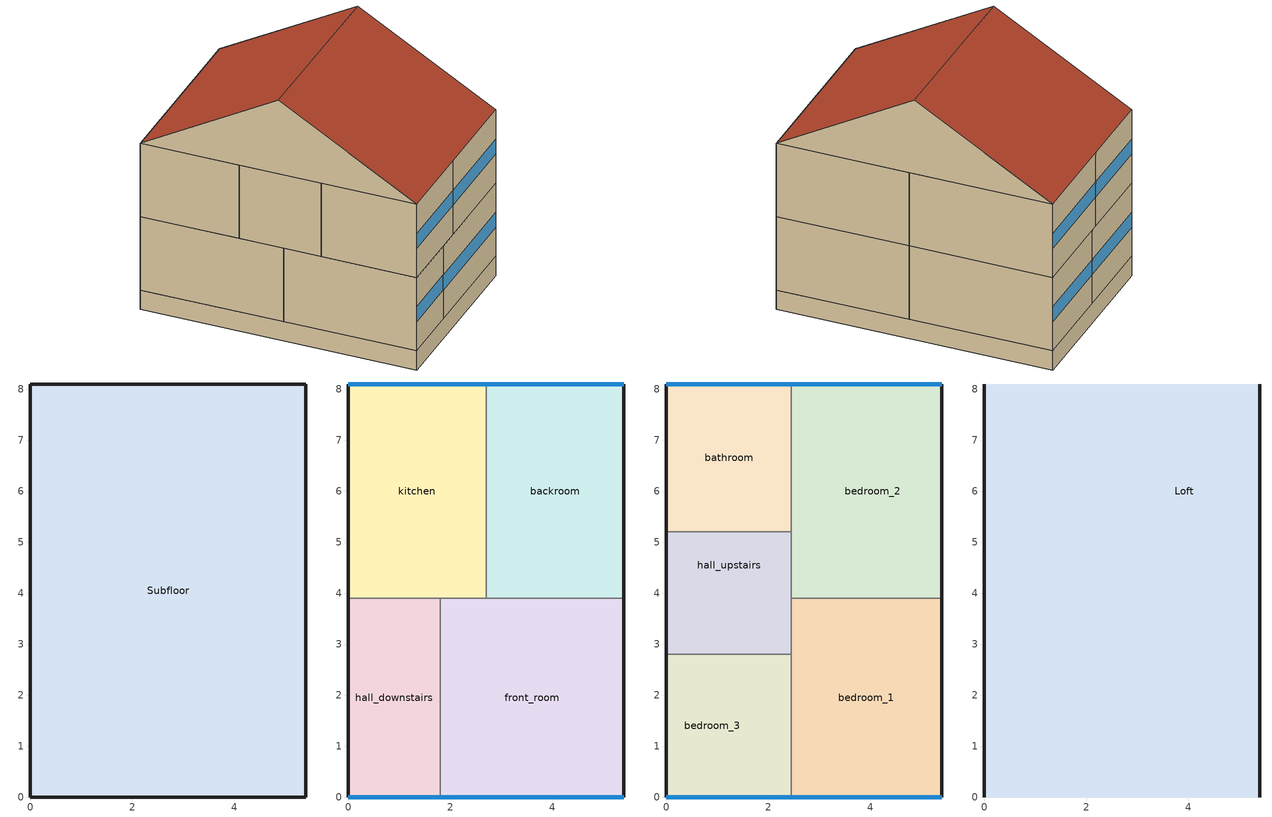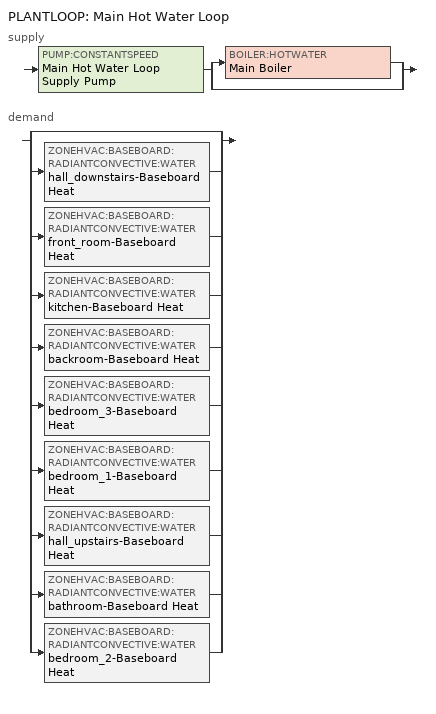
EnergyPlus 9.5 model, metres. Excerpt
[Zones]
Subfloor
 floor adiabatic (SubFloor-Construction): 5.4,8.1 5.4,0 0,0 0,8.1 z-0.6
 wall ground (Wall-Construction): 5.4,0 5.4,8.1 0,8.1 0,0 5.4,0 z-0.6:0
hall_downstairs
 floor to Subfloor (GroundFloor-Construction): 1.8,3.9 1.8,0 0,0 0,3.9 z0
 wall outside (Wall-Construction): 0,3.9 0,0 1.8,0 z0:2.3
 wall to front_room (InternalWall-Construction): 1.8,0 1.8,3.9 z0:2.3
 wall to kitchen (InternalWall-Construction): 1.8,3.9 0,3.9 z0:2.3
 window (Triple Glazing): 0,0 1.8,0 z0.92:1.38
front_room
 floor to Subfloor (GroundFloor-Construction): 5.4,3.9 5.4,0 1.8,0 1.8,3.9 z0
 wall outside (Wall-Construction): 1.8,0 5.4,0 5.4,3.9 z0:2.3
 wall to kitchen (InternalWall-Construction): 2.7,3.9 1.8,3.9 z0:2.3
 wall to backroom (InternalWall-Construction): 5.4,3.9 2.7,3.9 z0:2.3
 window (Triple Glazing): 1.8,0 5.4,0 z0.92:1.38
kitchen
 floor to Subfloor (GroundFloor-Construction): 2.7,8.1 2.7,3.9 0,3.9 0,8.1 z0
 wall outside (Wall-Construction): 2.7,8.1 0,8.1 0,3.9 z0:2.3
 wall to backroom (InternalWall-Construction): 2.7,3.9 2.7,8.1 z0:2.3
 window (Triple Glazing): 2.7,8.1 0,8.1 z0.92:1.38
backroom
 floor to Subfloor (GroundFloor-Construction): 5.4,8.1 5.4,3.9 2.7,3.9 2.7,8.1 z0
 wall outside (Wall-Construction): 5.4,3.9 5.4,8.1 2.7,8.1 z0:2.3
 window (Triple Glazing): 5.4,8.1 2.7,8.1 z0.92:1.38
bedroom_3
 floor to hall_downstairs (Floor-Construction): 1.8,2.8 1.8,0 0,0 0,2.8 z2.3
 floor to front_room (Floor-Construction): 2.45,2.8 2.45,0 1.8,0 1.8,2.8 z2.3
 wall outside (Wall-Construction): 0,2.8 0,0 2.45,0 z2.3:4.6
 wall to bedroom_1 (InternalWall-Construction): 2.45,0 2.45,2.8 z2.3:4.6
 wall to hall_upstairs (InternalWall-Construction): 2.45,2.8 0,2.8 z2.3:4.6
 window (Triple Glazing): 0,0 2.45,0 z3.22:3.68
bedroom_1
 floor to front_room (Floor-Construction): 5.4,3.9 5.4,0 2.45,0 2.45,3.9 z2.3
 wall outside (Wall-Construction): 2.45,0 5.4,0 5.4,3.9 z2.3:4.6
 wall to hall_upstairs (InternalWall-Construction): 2.45,3.9 2.45,2.8 z2.3:4.6
 wall to bedroom_2 (InternalWall-Construction): 5.4,3.9 2.45,3.9 z2.3:4.6
 window (Triple Glazing): 2.45,0 5.4,0 z3.22:3.68
hall_upstairs
 floor to hall_downstairs (Floor-Construction): 1.8,3.9 1.8,2.8 0,2.8 0,3.9 z2.3
 floor to kitchen (Floor-Construction): 2.45,5.2 2.45,3.9 1.8,3.9 0,3.9 0,5.2 z2.3
 floor to front_room (Floor-Construction): 2.45,3.9 2.45,2.8 1.8,2.8 1.8,3.9 z2.3
 wall outside (Wall-Construction): 0,5.2 0,2.8 z2.3:4.6
 wall to bedroom_2 (InternalWall-Construction): 2.45,3.9 2.45,5.2 z2.3:4.6
 wall to bathroom (InternalWall-Construction): 2.45,5.2 0,5.2 z2.3:4.6
bathroom
 floor to kitchen (Floor-Construction): 2.45,8.1 2.45,5.2 0,5.2 0,8.1 z2.3
 wall outside (Wall-Construction): 2.45,8.1 0,8.1 0,5.2 z2.3:4.6
 wall to bedroom_2 (InternalWall-Construction): 2.45,5.2 2.45,8.1 z2.3:4.6
 window (Triple Glazing): 2.45,8.1 0,8.1 z3.22:3.68
bedroom_2
 floor to kitchen (Floor-Construction): 2.7,8.1 2.7,3.9 2.45,3.9 2.45,8.1 z2.3
 floor to backroom (Floor-Construction): 5.4,8.1 5.4,3.9 2.7,3.9 2.7,8.1 z2.3
 wall outside (Wall-Construction): 5.4,3.9 5.4,8.1 2.45,8.1 z2.3:4.6
 window (Triple Glazing): 5.4,8.1 2.45,8.1 z3.22:3.68
Loft
 floor to bedroom_3 (Last floor-Construction): 2.45,2.8 2.45,0 0,0 0,2.8 z4.6
 floor to bedroom_1 (Last floor-Construction): 5.4,3.9 5.4,0 2.45,0 2.45,3.9 z4.6
 floor to hall_upstairs (Last floor-Construction): 2.45,5.2 2.45,2.8 0,2.8 0,5.2 z4.6
 floor to bathroom (Last floor-Construction): 2.45,8.1 2.45,5.2 0,5.2 0,8.1 z4.6
 floor to bedroom_2 (Last floor-Construction): 5.4,8.1 5.4,3.9 2.45,3.9 2.45,8.1 z4.6
 wall outside (Wall-Construction): 0,4.05,6.9 0,8.1,4.6 0,0,4.6; 5.4,4.05,6.9 5.4,0,4.6 5.4,8.1,4.6
 roof outside (Roof-Construction): 0,4.05,6.9 0,0,4.6 5.4,0,4.6 5.4,4.05,6.9; 5.4,4.05,6.9 5.4,8.1,4.6 0,8.1,4.6 0,4.05,6.9
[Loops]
PLANTLOOP 'Main Hot Water Loop'
 supply: PUMP:CONSTANTSPEED 'Main Hot Water Loop Supply Pump' > split
  | BOILER:HOTWATER 'Main Boiler'
  | bypass
 demand: split
  | bypass
  | ZONEHVAC:BASEBOARD:RADIANTCONVECTIVE:WATER 'hall_downstairs-Baseboard Heat'
  | ZONEHVAC:BASEBOARD:RADIANTCONVECTIVE:WATER 'front_room-Baseboard Heat'
  | ZONEHVAC:BASEBOARD:RADIANTCONVECTIVE:WATER 'kitchen-Baseboard Heat'
  | ZONEHVAC:BASEBOARD:RADIANTCONVECTIVE:WATER 'backroom-Baseboard Heat'
  | ZONEHVAC:BASEBOARD:RADIANTCONVECTIVE:WATER 'bedroom_3-Baseboard Heat'
  | ZONEHVAC:BASEBOARD:RADIANTCONVECTIVE:WATER 'bedroom_1-Baseboard Heat'
  | ZONEHVAC:BASEBOARD:RADIANTCONVECTIVE:WATER 'hall_upstairs-Baseboard Heat'
  | ZONEHVAC:BASEBOARD:RADIANTCONVECTIVE:WATER 'bathroom-Baseboard Heat'
  | ZONEHVAC:BASEBOARD:RADIANTCONVECTIVE:WATER 'bedroom_2-Baseboard Heat'
[Building]
Mid terraced solid walls - thermostat experiment: North Axis=30; Terrain=Suburbs; Loads Convergence Tolerance Value=0.04; Temperature Convergence Tolerance Value=0.4; Solar Distribution=FullExterior; Maximum Number of Warmup Days=25; Minimum Number of Warmup Days=6
[Site:Location]
DENVER_STAPLETON_CO_USA_WMO_724690: Latitude=39.77; Longitude=-104.87; Time Zone=-7; Elevation=1611
[SIZINGPERIOD:DESIGNDAY]
Cambridge.AP Ann Htg 99.6p Condns DB: Month=2; Day of Month=21; Day Type=WinterDesignDay; Maximum DryBulb Temperature=-8.8; Daily DryBulb Temperature Range=0; DryBulb Temperature Range Modifier Type=DefaultMultipliers; Humidity Condition Type=Wetbulb; Wetbulb or DewPoint at Maximum DryBulb=-10.8; Barometric Pressure=101153; Wind Speed=6.71; Wind Direction=0; Rain Indicator=No; Snow Indicator=No; Daylight Saving Time Indicator=No; Solar Model Indicator=ASHRAEClearSky; ASHRAE Clear Sky Optical Depth for Beam Irradiance taub=0; ASHRAE Clear Sky Optical Depth for Diffuse Irradiance taud=0; Sky Clearness=0; Begin Environment Reset Mode=FullResetAtBeginEnvironment
[MATERIAL]
Name | Roughness | Thickness | Conductivity | Density | Specific Heat | Thermal Absorptance | Solar Absorptance | Visible Absorptance
External_rendering_CODE-Wall-0.019 | Rough | 0.019 | 0.5 | 1300 | 1000 | 0.9 | 0.7 | 0.7
Expanded_polysterene_CODE-Wall-0.1 | MediumSmooth | 0.1 | 0.029 | 29 | 1210 | 0.9 | 0.7 | 0.7
Brickwork_outer_CODE-Wall-0.22 | Rough | 0.22 | 0.76 | 1700 | 800 | 0.9 | 0.7 | 0.8
Plaster_dense_CODE-Wall-0.013 | Rough | 0.013 | 0.1 | 1300 | 1000 | 0.9 | 0.5 | 0.5
F14_slate_or_tile_CODE-Roof-0.0127 | VeryRough | 0.0127 | 1.59 | 1920 | 1260 | 0.9 | 0.7 | 0.7
Joists_with_100mm_insulation_CODE-Roof-0.1; Joists_with_100mm_insulation_CODE-Last floor-0.1 | MediumSmooth | 0.1 | 0.043 | 71 | 170 | 0.9 | 0.7 | 0.7
Fibreglass_quilt_CODE-Roof-0.17; Fibreglass_quilt_CODE-Last floor-0.17 | Rough | 0.17 | 0.04 | 12 | 840 | 0.9 | 0.6 | 0.6
Painted_plaster_CODE-Roof-0.019 | MediumSmooth | 0.019 | 0.58 | 800 | 1090 | 0.96 | 0.92 | 0.92
Floor_joists_with_120mm_insulation_CODE-GroundFloor-0.12 | MediumSmooth | 0.12 | 0.043 | 71 | 170 | 0.9 | 0.7 | 0.7
Floor_boards_CODE-GroundFloor-0.018; Floor_boards_CODE-Floor-0.018; Floor_boards_CODE-Last floor-0.018 | MediumSmooth | 0.018 | 0.17 | 600 | 1700 | 0.9 | 0.7 | 0.7
Painted_plaster_CODE-Floor-0.013; Painted_plaster_CODE-Last floor-0.013 | MediumSmooth | 0.013 | 0.58 | 800 | 1090 | 0.96 | 0.92 | 0.92
Joists_CODE-Floor-0.12 | MediumSmooth | 0.12 | 1.5 | 60 | 170 | 0.9 | 0.7 | 0.7
Brick_CODE-InternalWall-0.22 | MediumRough | 0.22 | 0.72 | 1920 | 835 | 0.9 | 0.93 | 0.93
Painted_plaster_CODE-InternalWall-0.0027 | MediumSmooth | 0.0027 | 0.58 | 800 | 1090 | 0.96 | 0.92 | 0.92
Wood_plastic_CODE-Furniture-0.0254 | Smooth | 0.0254 | 0.5 | 800 | 1400 | 0.95 | 0.78 | 0.78
Alluvial_clay_CODE-SubFloor-0.5 | Rough | 0.5 | 1.21 | 1960 | 840 | 0.9 | 0.7 | 0.7
[MATERIAL:NOMASS] Roughness=Rough; Thermal Resistance=0.37; Thermal Absorptance=0.95; Solar Absorptance=0.7; Visible Absorptance=0.7
Carpet_and_fibrous_pad_CODE-GroundFloor-0.01; Carpet_and_fibrous_pad_CODE-Floor-0.01
[WINDOWMATERIAL:GLAZING] Optical Data Type=SpectralAverage; Thickness=0.003; Infrared Transmittance at Normal Incidence=0; Conductivity=0.9; Dirt Correction Factor for Solar and Visible Transmittance=1; Solar Diffusing=No; Youngs modulus=72000000000; Poissons ratio=0.22
Name | Solar Transmittance at Normal Incidence | Front Side Solar Reflectance at Normal Incidence | Back Side Solar Reflectance at Normal Incidence | Visible Transmittance at Normal Incidence | Front Side Visible Reflectance at Normal Incidence | Back Side Visible Reflectance at Normal Incidence | Front Side Infrared Hemispherical Emissivity | Back Side Infrared Hemispherical Emissivity
LoE_clear_3mm_CODE | 0.63 | 0.19 | 0.22 | 0.85 | 0.056 | 0.079 | 0.84 | 0.1
Clear_3mm_CODE | 0.837 | 0.075 | 0.075 | 0.898 | 0.081 | 0.081 | 0.84 | 0.84
LoE_clear_3mm_rev_CODE | 0.63 | 0.19 | 0.22 | 0.85 | 0.079 | 0.056 | 0.1 | 0.84
[WINDOWMATERIAL:GAS]
Argon: Gas Type=Argon; Thickness=0.008
[CONSTRUCTION]
Wall-Construction: External_rendering_CODE-Wall-0.019, Expanded_polysterene_CODE-Wall-0.1, Brickwork_outer_CODE-Wall-0.22, Plaster_dense_CODE-Wall-0.013
Roof-Construction: F14_slate_or_tile_CODE-Roof-0.0127, Joists_with_100mm_insulation_CODE-Roof-0.1, Fibreglass_quilt_CODE-Roof-0.17, Painted_plaster_CODE-Roof-0.019
GroundFloor-Construction: Floor_joists_with_120mm_insulation_CODE-GroundFloor-0.12, Floor_boards_CODE-GroundFloor-0.018, Carpet_and_fibrous_pad_CODE-GroundFloor-0.01
Floor-Construction: Painted_plaster_CODE-Floor-0.013, Joists_CODE-Floor-0.12, Floor_boards_CODE-Floor-0.018, Carpet_and_fibrous_pad_CODE-Floor-0.01
InternalWall-Construction: Painted_plaster_CODE-InternalWall-0.0027, Brick_CODE-InternalWall-0.22, Painted_plaster_CODE-InternalWall-0.0027
Furniture-Construction: Wood_plastic_CODE-Furniture-0.0254
Last floor-Construction: Painted_plaster_CODE-Last floor-0.013, Joists_with_100mm_insulation_CODE-Last floor-0.1, Fibreglass_quilt_CODE-Last floor-0.17, Floor_boards_CODE-Last floor-0.018
Last ceiling-Construction: Floor_boards_CODE-last floor-0.018, Fibreglass_quilt_CODE-last floor-0.17, Joists_with_100mm_insulation_CODE-last floor-0.1, Painted_plaster_CODE-last floor-0.013
SubFloor-Construction: Alluvial_clay_CODE-SubFloor-0.5
Triple Glazing: LoE_clear_3mm_CODE, Argon, Clear_3mm_CODE, Argon, LoE_clear_3mm_rev_CODE
[ZONE] Type=1; Multiplier=1; Ceiling Height=autocalculate; Volume=autocalculate; Floor Area=autocalculate; Part of Total Floor Area=Yes
hall_downstairs; front_room; kitchen; backroom; bedroom_3; bedroom_1; hall_upstairs; bathroom; bedroom_2; Subfloor; Loft
[INTERNALMASS]
Name | Construction | Zone or ZoneList | Surface Area
IntMass-Loft-loft-ceiling | Last ceiling-Construction | Loft | 47.385
IntMass-Loft-loft-floor | Last floor-Construction | Loft | 47.385
IntMass-Partitions-hall_downstairs | InternalWall-Construction | hall_downstairs | 7.02
IntMass-Furniture-hall_downstairs | Furniture-Construction | hall_downstairs | 7.40298
IntMass-Partitions-front_room | InternalWall-Construction | front_room | 14.04
IntMass-Furniture-front_room | Furniture-Construction | front_room | 14.806
IntMass-Partitions-kitchen | InternalWall-Construction | kitchen | 11.34
IntMass-Furniture-kitchen | Furniture-Construction | kitchen | 11.9587
IntMass-Partitions-backroom | InternalWall-Construction | backroom | 11.34
IntMass-Furniture-backroom | Furniture-Construction | backroom | 11.9587
IntMass-Partitions-bedroom_3 | InternalWall-Construction | bedroom_3 | 6.86
IntMass-Furniture-bedroom_3 | Furniture-Construction | bedroom_3 | 7.23425
IntMass-Partitions-bedroom_1 | InternalWall-Construction | bedroom_1 | 11.505
IntMass-Furniture-bedroom_1 | Furniture-Construction | bedroom_1 | 12.1327
IntMass-Partitions-hall_upstairs | InternalWall-Construction | hall_upstairs | 5.88
IntMass-Furniture-hall_upstairs | Furniture-Construction | hall_upstairs | 6.20079
IntMass-Partitions-bathroom | InternalWall-Construction | bathroom | 7.105
IntMass-Furniture-bathroom | Furniture-Construction | bathroom | 7.49262
IntMass-Partitions-bedroom_2 | InternalWall-Construction | bedroom_2 | 12.39
IntMass-Furniture-bedroom_2 | Furniture-Construction | bedroom_2 | 13.0659
[PEOPLE] Number of People Calculation Method=People; Number of People=4; People per Zone Floor Area=4; Zone Floor Area per Person=4; Fraction Radiant=0.3; Sensible Heat Fraction=autocalculate; Carbon Dioxide Generation Rate=3.82e-08; Enable ASHRAE 55 Comfort Warnings=No; Mean Radiant Temperature Calculation Type=ZoneAveraged; Clothing Insulation Calculation Method=ClothingInsulationSchedule
Name | Zone or ZoneList | Number of People Schedule | Activity Level Schedule
hall_downstairs-People | hall_downstairs | Occupancy-Schedule-hall_downstairs | Activity-Schedule-hall_downstairs
front_room-People | front_room | Occupancy-Schedule-front_room | Activity-Schedule-front_room
kitchen-People | kitchen | Occupancy-Schedule-kitchen | Activity-Schedule-kitchen
backroom-People | backroom | Occupancy-Schedule-backroom | Activity-Schedule-backroom
bedroom_3-People | bedroom_3 | Occupancy-Schedule-bedroom_3 | Activity-Schedule-bedroom_3
bedroom_1-People | bedroom_1 | Occupancy-Schedule-bedroom_1 | Activity-Schedule-bedroom_1
hall_upstairs-People | hall_upstairs | Occupancy-Schedule-hall_upstairs | Activity-Schedule-hall_upstairs
bathroom-People | bathroom | Occupancy-Schedule-bathroom | Activity-Schedule-bathroom
bedroom_2-People | bedroom_2 | Occupancy-Schedule-bedroom_2 | Activity-Schedule-bedroom_2
[LIGHTS] Schedule=Lighting-Schedule; Design Level Calculation Method=Watts/area; Lighting Level=0; Watts per Zone Floor Area=0; Watts per Person=0; Return Air Fraction=0; Fraction Radiant=0; Fraction Visible=0; Fraction Replaceable=1; EndUse Subcategory=General; Return Air Fraction Calculated from Plenum Temperature=No; Return Air Fraction Function of Plenum Temperature Coefficient 1=0; Return Air Fraction Function of Plenum Temperature Coefficient 2=0
Name | Zone or ZoneList
hall_downstairs-Lights | hall_downstairs
front_room-Lights | front_room
kitchen-Lights | kitchen
backroom-Lights | backroom
bedroom_3-Lights | bedroom_3
bedroom_1-Lights | bedroom_1
hall_upstairs-Lights | hall_upstairs
bathroom-Lights | bathroom
bedroom_2-Lights | bedroom_2
[ELECTRICEQUIPMENT] Schedule=Equipment-Schedule; Design Level Calculation Method=EquipmentLevel; Design Level=0; Watts per Zone Floor Area=0; Watts per Person=0; Fraction Latent=0; Fraction Radiant=0; Fraction Lost=0; EndUse Subcategory=General
Name | Zone or ZoneList
hall_downstairs-Equipment | hall_downstairs
front_room-Equipment | front_room
kitchen-Equipment | kitchen
backroom-Equipment | backroom
bedroom_3-Equipment | bedroom_3
bedroom_1-Equipment | bedroom_1
hall_upstairs-Equipment | hall_upstairs
bathroom-Equipment | bathroom
bedroom_2-Equipment | bedroom_2
[ZONEINFILTRATION:DESIGNFLOWRATE] Schedule=Always-Schedule; Design Flow Rate Calculation Method=airchanges/hour; Constant Term Coefficient=0; Temperature Term Coefficient=0; Velocity Term Coefficient=0.224; Velocity Squared Term Coefficient=0
Name | Zone or ZoneList | Air Changes per Hour
hall_downstairs-Infiltration | hall_downstairs | 0.048
front_room-Infiltration | front_room | 0.048
kitchen-Infiltration | kitchen | 0.048
backroom-Infiltration | backroom | 0.048
bedroom_3-Infiltration | bedroom_3 | 0.048
bedroom_1-Infiltration | bedroom_1 | 0.048
hall_upstairs-Infiltration | hall_upstairs | 0.048
bathroom-Infiltration | bathroom | 0.048
bedroom_2-Infiltration | bedroom_2 | 0.048
Subfloor-Infiltration | Subfloor | 0.32
Loft-Infiltration | Loft | 0.2
[DESIGNSPECIFICATION:OUTDOORAIR]
DesignSpec OutdoorAir: Outdoor Air Method=Flow/Person; Outdoor Air Flow per Person=0.00944; Outdoor Air Flow per Zone Floor Area=0; Outdoor Air Flow per Zone=0; Outdoor Air Flow Air Changes per Hour=0
[SIZING:ZONE] Zone Cooling Design Supply Air Temperature Input Method=SupplyAirTemperature; Zone Cooling Design Supply Air Temperature=12.5; Zone Heating Design Supply Air Temperature Input Method=SupplyAirTemperature; Zone Heating Design Supply Air Temperature=50; Zone Cooling Design Supply Air Humidity Ratio=0.008; Zone Heating Design Supply Air Humidity Ratio=0.008; Design Specification Outdoor Air Object=DesignSpec OutdoorAir; Zone Heating Sizing Factor=1.25; Zone Cooling Sizing Factor=1.2; Cooling Design Air Flow Method=DesignDay; Cooling Design Air Flow Rate=0; Cooling Minimum Air Flow Fraction=0; Heating Design Air Flow Method=DesignDay; Heating Design Air Flow Rate=0; Heating Maximum Air Flow Fraction=0; Account for Dedicated Outdoor Air System=No; Dedicated Outdoor Air System Control Strategy=NeutralSupplyAir; Dedicated Outdoor Air Low Setpoint Temperature for Design=autosize; Dedicated Outdoor Air High Setpoint Temperature for Design=autosize
hall_downstairs; front_room; kitchen; backroom; bedroom_3; bedroom_1; hall_upstairs; bathroom; bedroom_2
[SIZING:PLANT]
Main Hot Water Loop: Loop Type=Heating; Design Loop Exit Temperature=70; Loop Design Temperature Difference=11; Sizing Option=NonCoincident; Zone Timesteps in Averaging Window=1
[ZONECONTROL:THERMOSTAT] Control Type Schedule=Always 4; Temperature Difference Between Cutout And Setpoint=0
Name | Zone or ZoneList | Control 1
hall_downstairs-Thermostat | hall_downstairs | hall_downstairs-Thermostat Dual SP Control
front_room-Thermostat | front_room | front_room-Thermostat Dual SP Control
kitchen-Thermostat | kitchen | kitchen-Thermostat Dual SP Control
backroom-Thermostat | backroom | backroom-Thermostat Dual SP Control
bedroom_3-Thermostat | bedroom_3 | bedroom_3-Thermostat Dual SP Control
bedroom_1-Thermostat | bedroom_1 | bedroom_1-Thermostat Dual SP Control
hall_upstairs-Thermostat | hall_upstairs | hall_upstairs-Thermostat Dual SP Control
bathroom-Thermostat | bathroom | bathroom-Thermostat Dual SP Control
bedroom_2-Thermostat | bedroom_2 | bedroom_2-Thermostat Dual SP Control
[THERMOSTATSETPOINT:DUALSETPOINT]
Name | Heating Setpoint Temperature Schedule | Cooling Setpoint Temperature Schedule
hall_downstairs-Thermostat Dual SP Control | hall_downstairs-Heating-Setpoints | hall_downstairs-Cooling-Setpoints
front_room-Thermostat Dual SP Control | front_room-Heating-Setpoints | front_room-Cooling-Setpoints
kitchen-Thermostat Dual SP Control | kitchen-Heating-Setpoints | kitchen-Cooling-Setpoints
backroom-Thermostat Dual SP Control | backroom-Heating-Setpoints | backroom-Cooling-Setpoints
bedroom_3-Thermostat Dual SP Control | bedroom_3-Heating-Setpoints | bedroom_3-Cooling-Setpoints
bedroom_1-Thermostat Dual SP Control | bedroom_1-Heating-Setpoints | bedroom_1-Cooling-Setpoints
hall_upstairs-Thermostat Dual SP Control | hall_upstairs-Heating-Setpoints | hall_upstairs-Cooling-Setpoints
bathroom-Thermostat Dual SP Control | bathroom-Heating-Setpoints | bathroom-Cooling-Setpoints
bedroom_2-Thermostat Dual SP Control | bedroom_2-Heating-Setpoints | bedroom_2-Cooling-Setpoints
[ZONEHVAC:ENERGYRECOVERYVENTILATOR] Availability Schedule=Always 1; Supply Air Flow Rate=autosize; Exhaust Air Flow Rate=autosize; Ventilation Rate per Occupant=0.00833
Name | Heat Exchanger | Supply Air Fan | Exhaust Air Fan | Controller
hall_downstairs RecVent | OA Heat Recovery hall_downstairs | hall_downstairs RecVent Supply Fan | hall_downstairs RecVent Exhaust Fan | ERV OA Controller hall_downstairs
front_room RecVent | OA Heat Recovery front_room | front_room RecVent Supply Fan | front_room RecVent Exhaust Fan | ERV OA Controller front_room
kitchen RecVent | OA Heat Recovery kitchen | kitchen RecVent Supply Fan | kitchen RecVent Exhaust Fan | ERV OA Controller kitchen
backroom RecVent | OA Heat Recovery backroom | backroom RecVent Supply Fan | backroom RecVent Exhaust Fan | ERV OA Controller backroom
bedroom_3 RecVent | OA Heat Recovery bedroom_3 | bedroom_3 RecVent Supply Fan | bedroom_3 RecVent Exhaust Fan | ERV OA Controller bedroom_3
bedroom_1 RecVent | OA Heat Recovery bedroom_1 | bedroom_1 RecVent Supply Fan | bedroom_1 RecVent Exhaust Fan | ERV OA Controller bedroom_1
hall_upstairs RecVent | OA Heat Recovery hall_upstairs | hall_upstairs RecVent Supply Fan | hall_upstairs RecVent Exhaust Fan | ERV OA Controller hall_upstairs
bathroom RecVent | OA Heat Recovery bathroom | bathroom RecVent Supply Fan | bathroom RecVent Exhaust Fan | ERV OA Controller bathroom
bedroom_2 RecVent | OA Heat Recovery bedroom_2 | bedroom_2 RecVent Supply Fan | bedroom_2 RecVent Exhaust Fan | ERV OA Controller bedroom_2
[ZONEHVAC:ENERGYRECOVERYVENTILATOR:CONTROLLER] Temperature High Limit=35; Temperature Low Limit=30; Exhaust Air Temperature Limit=NoExhaustAirTemperatureLimit; Exhaust Air Enthalpy Limit=NoExhaustAirEnthalpyLimit; High Humidity Control Flag=No; High Humidity Outdoor Air Flow Ratio=1; Control High Indoor Humidity Based on Outdoor Humidity Ratio=Yes
ERV OA Controller hall_downstairs; ERV OA Controller front_room; ERV OA Controller kitchen; ERV OA Controller backroom; ERV OA Controller bedroom_3; ERV OA Controller bedroom_1; ERV OA Controller hall_upstairs; ERV OA Controller bathroom; ERV OA Controller bedroom_2
[ZONEHVAC:BASEBOARD:RADIANTCONVECTIVE:WATER:DESIGN]
Baseboard Heat Design: Heating Design Capacity Method=FractionOfAutosizedHeatingCapacity; Fraction of Autosized Heating Design Capacity=1.2; Convergence Tolerance=0.0001; Fraction Radiant=0.3; Fraction of Radiant Energy Incident on People=0
[ZONEHVAC:BASEBOARD:RADIANTCONVECTIVE:WATER] Design Object=Baseboard Heat Design; Rated Average Water Temperature=70; Rated Water Mass Flow Rate=0.063; Heating Design Capacity=autosize; Maximum Water Flow Rate=autosize; Fraction of Radiant Energy to Surface 1=0.2
Name | Surface 1 | Surface 2 | Fraction of Radiant Energy to Surface 2 | Surface 3 | Fraction of Radiant Energy to Surface 3 | Surface 4 | Fraction of Radiant Energy to Surface 4 | Surface 5 | Fraction of Radiant Energy to Surface 5 | Surface 6 | Fraction of Radiant Energy to Surface 6 | Surface 7 | Fraction of Radiant Energy to Surface 7 | Surface 8 | Fraction of Radiant Energy to Surface 8 | Surface 9 | Fraction of Radiant Energy to Surface 9 | Surface 10 | Fraction of Radiant Energy to Surface 10
hall_downstairs-Baseboard Heat | IntMass-Furniture-hall_downstairs | Block hall_downstairs Storey 0 Wall 0003 | 0.114286 | Block hall_downstairs Storey 0 Wall 0004 | 0.114286 | Block hall_downstairs Storey 0 Wall 0001_1 | 0.114286 | Block hall_downstairs Storey 0 Wall 0002_1 | 0.114286 | Block hall_downstairs Storey 0 Floor 0001_1 | 0.114286 | Block hall_downstairs Storey 0 Roof 0001_1 | 0.114286 | Block hall_downstairs Storey 0 Roof 0001_2 | 0.114286
front_room-Baseboard Heat | IntMass-Furniture-front_room | Block front_room Storey 0 Wall 0001 | 0.0888889 | Block front_room Storey 0 Wall 0004 | 0.0888889 | Block front_room Storey 0 Wall 0003_1 | 0.0888889 | Block front_room Storey 0 Wall 0002_1 | 0.0888889 | Block front_room Storey 0 Wall 0002_2 | 0.0888889 | Block front_room Storey 0 Floor 0001_1 | 0.0888889 | Block front_room Storey 0 Roof 0001_1 | 0.0888889 | Block front_room Storey 0 Roof 0001_2 | 0.0888889 | Block front_room Storey 0 Roof 0001_3 | 0.0888889
kitchen-Baseboard Heat | IntMass-Furniture-kitchen | Block kitchen Storey 0 Wall 0002 | 0.0888889 | Block kitchen Storey 0 Wall 0003 | 0.0888889 | Block kitchen Storey 0 Wall 0004_1 | 0.0888889 | Block kitchen Storey 0 Wall 0004_2 | 0.0888889 | Block kitchen Storey 0 Wall 0001_1 | 0.0888889 | Block kitchen Storey 0 Floor 0001_1 | 0.0888889 | Block kitchen Storey 0 Roof 0001_1 | 0.0888889 | Block kitchen Storey 0 Roof 0001_2 | 0.0888889 | Block kitchen Storey 0 Roof 0001_3 | 0.0888889
backroom-Baseboard Heat | IntMass-Furniture-backroom | Block backroom Storey 0 Wall 0001 | 0.133333 | Block backroom Storey 0 Wall 0002 | 0.133333 | Block backroom Storey 0 Wall 0004_1 | 0.133333 | Block backroom Storey 0 Wall 0003_1 | 0.133333 | Block backroom Storey 0 Floor 0001_1 | 0.133333 | Block backroom Storey 0 Roof 0001_1 | 0.133333
bedroom_3-Baseboard Heat | IntMass-Furniture-bedroom_3 | Block bedroom_3 Storey 0 Wall 0003 | 0.114286 | Block bedroom_3 Storey 0 Wall 0004 | 0.114286 | Block bedroom_3 Storey 0 Floor 0001_1 | 0.114286 | Block bedroom_3 Storey 0 Floor 0001_2 | 0.114286 | Block bedroom_3 Storey 0 Wall 0001_1 | 0.114286 | Block bedroom_3 Storey 0 Wall 0002_1 | 0.114286 | storey 2 bedroom_3 ceiling_1 | 0.114286
bedroom_1-Baseboard Heat | IntMass-Furniture-bedroom_1 | Block bedroom_1 Storey 0 Wall 0001 | 0.114286 | Block bedroom_1 Storey 0 Wall 0004 | 0.114286 | Block bedroom_1 Storey 0 Floor 0001_1 | 0.114286 | Block bedroom_1 Storey 0 Wall 0003_1 | 0.114286 | Block bedroom_1 Storey 0 Wall 0003_2 | 0.114286 | Block bedroom_1 Storey 0 Wall 0002_1 | 0.114286 | storey 2 bedroom_1 ceiling_1 | 0.114286
hall_upstairs-Baseboard Heat | IntMass-Furniture-hall_upstairs | Block hall_upstairs Storey 0 Wall 0003 | 0.0888889 | Block hall_upstairs Storey 0 Floor 0001_1 | 0.0888889 | Block hall_upstairs Storey 0 Floor 0001_2 | 0.0888889 | Block hall_upstairs Storey 0 Floor 0001_3 | 0.0888889 | Block hall_upstairs Storey 0 Wall 0004_1 | 0.0888889 | Block hall_upstairs Storey 0 Wall 0001_1 | 0.0888889 | Block hall_upstairs Storey 0 Wall 0001_2 | 0.0888889 | Block hall_upstairs Storey 0 Wall 0002_1 | 0.0888889 | storey 2 hall_upstairs ceiling_1 | 0.0888889
bathroom-Baseboard Heat | IntMass-Furniture-bathroom | Block bathroom Storey 0 Wall 0002 | 0.133333 | Block bathroom Storey 0 Wall 0003 | 0.133333 | Block bathroom Storey 0 Floor 0001_1 | 0.133333 | Block bathroom Storey 0 Wall 0004_1 | 0.133333 | Block bathroom Storey 0 Wall 0001_1 | 0.133333 | storey 2 bathroom ceiling_1 | 0.133333
bedroom_2-Baseboard Heat | IntMass-Furniture-bedroom_2 | Block bedroom_2 Storey 0 Wall 0001 | 0.1 | Block bedroom_2 Storey 0 Wall 0002 | 0.1 | Block bedroom_2 Storey 0 Floor 0001_1 | 0.1 | Block bedroom_2 Storey 0 Floor 0001_2 | 0.1 | Block bedroom_2 Storey 0 Wall 0004_1 | 0.1 | Block bedroom_2 Storey 0 Wall 0003_1 | 0.1 | Block bedroom_2 Storey 0 Wall 0003_2 | 0.1 | storey 2 bedroom_2 ceiling_1 | 0.1
[Zone equipment]
hall_downstairs: hall_downstairs-Baseboard Heat, hall_downstairs RecVent
front_room: front_room-Baseboard Heat, front_room RecVent
kitchen: kitchen-Baseboard Heat, kitchen RecVent
backroom: backroom-Baseboard Heat, backroom RecVent
bedroom_3: bedroom_3-Baseboard Heat, bedroom_3 RecVent
bedroom_1: bedroom_1-Baseboard Heat, bedroom_1 RecVent
hall_upstairs: hall_upstairs-Baseboard Heat, hall_upstairs RecVent
bathroom: bathroom-Baseboard Heat, bathroom RecVent
bedroom_2: bedroom_2-Baseboard Heat, bedroom_2 RecVent
[FAN:ONOFF] Availability Schedule=Always 1; Fan Total Efficiency=0.6; Pressure Rise=75; Maximum Flow Rate=autosize; Motor Efficiency=0.9; Motor In Airstream Fraction=1; EndUse Subcategory=General
hall_downstairs RecVent Supply Fan; hall_downstairs RecVent Exhaust Fan; front_room RecVent Supply Fan; front_room RecVent Exhaust Fan; kitchen RecVent Supply Fan; kitchen RecVent Exhaust Fan; backroom RecVent Supply Fan; backroom RecVent Exhaust Fan; bedroom_3 RecVent Supply Fan; bedroom_3 RecVent Exhaust Fan; bedroom_1 RecVent Supply Fan; bedroom_1 RecVent Exhaust Fan; hall_upstairs RecVent Supply Fan; hall_upstairs RecVent Exhaust Fan; bathroom RecVent Supply Fan; bathroom RecVent Exhaust Fan; bedroom_2 RecVent Supply Fan; bedroom_2 RecVent Exhaust Fan
[HEATEXCHANGER:AIRTOAIR:SENSIBLEANDLATENT] Availability Schedule=Always 1; Nominal Supply Air Flow Rate=autosize; Sensible Effectiveness at 100 Heating Air Flow=0.8; Latent Effectiveness at 100 Heating Air Flow=0.7; Sensible Effectiveness at 75 Heating Air Flow=0.8; Latent Effectiveness at 75 Heating Air Flow=0.7; Sensible Effectiveness at 100 Cooling Air Flow=0.8; Latent Effectiveness at 100 Cooling Air Flow=0.7; Sensible Effectiveness at 75 Cooling Air Flow=0.8; Latent Effectiveness at 75 Cooling Air Flow=0.7; Nominal Electric Power=0; Supply Air Outlet Temperature Control=No; Heat Exchanger Type=Rotary; Frost Control Type=MinimumExhaustTemperature; Threshold Temperature=1.7; Initial Defrost Time Fraction=0.083; Rate of Defrost Time Fraction Increase=0.012; Economizer Lockout=Yes
OA Heat Recovery hall_downstairs; OA Heat Recovery front_room; OA Heat Recovery kitchen; OA Heat Recovery backroom; OA Heat Recovery bedroom_3; OA Heat Recovery bedroom_1; OA Heat Recovery hall_upstairs; OA Heat Recovery bathroom; OA Heat Recovery bedroom_2
[PUMP:CONSTANTSPEED]
Main Hot Water Loop Supply Pump: Design Flow Rate=autosize; Design Pump Head=0; Design Power Consumption=autosize; Motor Efficiency=0.9; Fraction of Motor Inefficiencies to Fluid Stream=0; Pump Control Type=Intermittent; Design Power Sizing Method=PowerPerFlowPerPressure; Design Electric Power per Unit Flow Rate=348701.1; Design Shaft Power per Unit Flow Rate per Unit Head=1.28205; EndUse Subcategory=General
[BOILER:HOTWATER]
Main Boiler: Fuel Type=naturalgas; Nominal Capacity=30000; Nominal Thermal Efficiency=0.85; Efficiency Curve Temperature Evaluation Variable=EnteringBoiler; Normalized Boiler Efficiency Curve=Boiler Efficiency Curve; Design Water Flow Rate=autosize; Minimum Part Load Ratio=0; Maximum Part Load Ratio=1; Optimum Part Load Ratio=1; Water Outlet Upper Temperature Limit=100; Boiler Flow Mode=NotModulated; Parasitic Electric Load=0; Sizing Factor=1; EndUse Subcategory=General
[PLANTLOOP]
Main Hot Water Loop: Fluid Type=Water; Plant Equipment Operation Scheme=Main Hot Water Loop Operation; Maximum Loop Temperature=100; Minimum Loop Temperature=10; Maximum Loop Flow Rate=autosize; Minimum Loop Flow Rate=0; Plant Loop Volume=autosize; Load Distribution Scheme=SequentialLoad; Plant Loop Demand Calculation Scheme=SingleSetpoint; Common Pipe Simulation=None; Pressure Simulation Type=None; Loop Circulation Time=2
[PLANTEQUIPMENTLIST]
Main Hot Water Loop All Equipment: Main Boiler
[PLANTEQUIPMENTOPERATION:HEATINGLOAD]
Main Hot Water Loop Operation All Hours: Load Range 1 Lower Limit=0; Load Range 1 Upper Limit=1000000000000000; Range 1 Equipment List=Main Hot Water Loop All Equipment
[PLANTEQUIPMENTOPERATIONSCHEMES]
Main Hot Water Loop Operation: Control Scheme 1=Main Hot Water Loop Operation All Hours; Control Scheme 1 Schedule=Always 1
[SETPOINTMANAGER:SCHEDULED]
Main Hot Water Loop Temp Manager: Control Variable=Temperature; Schedule=Main Hot Water Loop Temperature Schedule; Setpoint Node or NodeList=Main Hot Water Loop Supply Setpoint Nodes
[SCHEDULE:COMPACT]
Always 4: Through: 12/31, For: AllDays, Until: 24:00, 4
Always 1; Always-Schedule: Through: 12/31, For: AllDays, Until: 24:00, 1
hall_downstairs-Heating-Setpoints; front_room-Heating-Setpoints; kitchen-Heating-Setpoints; backroom-Heating-Setpoints; bedroom_3-Heating-Setpoints; bedroom_1-Heating-Setpoints; hall_upstairs-Heating-Setpoints; bathroom-Heating-Setpoints; bedroom_2-Heating-Setpoints: Through: 12/31, For: AllDays, Until: 24:00, 16
hall_downstairs-Cooling-Setpoints; front_room-Cooling-Setpoints; kitchen-Cooling-Setpoints; backroom-Cooling-Setpoints; bedroom_3-Cooling-Setpoints; bedroom_1-Cooling-Setpoints; hall_upstairs-Cooling-Setpoints; bathroom-Cooling-Setpoints; bedroom_2-Cooling-Setpoints: Through: 12/31, For: AllDays, Until: 24:00, 30
Main Hot Water Loop Temperature Schedule: Through: 12/31, For: AllDays, Until: 24:00, 70
Activity-Schedule-hall_downstairs; Activity-Schedule-front_room; Activity-Schedule-kitchen; Activity-Schedule-backroom; Activity-Schedule-hall_upstairs; Activity-Schedule-bathroom: Through: 12/31, For: AllDays, Until: 24:00, 120
Activity-Schedule-bedroom_3; Activity-Schedule-bedroom_1; Activity-Schedule-bedroom_2: Through: 12/31, For: AllDays, Until: 7:00, 80, Until: 22:00, 120, Until: 24:00, 80
Lighting-Schedule: Through: 4/15, For: Alldays, Until: 2:00, 0.4, Until: 8:00, 0, Until:10:00, 0.3, Until:14:30, 0, Until:22:00, 0.8, Until:24:00, 0.5, Through: 10/15, For: Alldays, Until: 2:00, 0.4, Until:19:00, 0, Until:22:00, 0.8, Until:24:00, 0.5, Through: 12/31, For: Alldays, Until: 2:00, 0.4, Until: 8:00, 0, Until:10:00, 0.3, Until:14:30, 0, Until:22:00, 0.8, Until:24:00, 0.5
Equipment-Schedule: Through: 1/31, For: Alldays, Until: 24:00, 0.38, Through: 2/28, For: Alldays, Until: 24:00, 0.2, Through: 11/30, For: Alldays, Until: 24:00, 0.1, Through: 12/31, For: Alldays, Until: 24:00, 0.2
[SCHEDULE:FILE] Column Number=1; Rows to Skip at Top=0; Number of Hours of Data=8760; Column Separator=Comma; Interpolate to Timestep=No; Minutes per Item=1
Name | File
Occupancy-Schedule-hall_downstairs | /workspaces/CUBES/exp/jack/paper/misc/input/occupancy_hall_downstairs.sch
Occupancy-Schedule-front_room | /workspaces/CUBES/exp/jack/paper/misc/input/occupancy_front_room.sch
Occupancy-Schedule-kitchen | /workspaces/CUBES/exp/jack/paper/misc/input/occupancy_kitchen.sch
Occupancy-Schedule-backroom | /workspaces/CUBES/exp/jack/paper/misc/input/occupancy_backroom.sch
Occupancy-Schedule-bedroom_3 | /workspaces/CUBES/exp/jack/paper/misc/input/occupancy_bedroom_3.sch
Occupancy-Schedule-bedroom_1 | /workspaces/CUBES/exp/jack/paper/misc/input/occupancy_bedroom_1.sch
Occupancy-Schedule-hall_upstairs | /workspaces/CUBES/exp/jack/paper/misc/input/occupancy_hall_upstairs.sch
Occupancy-Schedule-bathroom | /workspaces/CUBES/exp/jack/paper/misc/input/occupancy_bathroom.sch
Occupancy-Schedule-bedroom_2 | /workspaces/CUBES/exp/jack/paper/misc/input/occupancy_bedroom_2.sch
[CURVE:BIQUADRATIC]
Boiler Efficiency Curve: Coefficient1 Constant=1.12497; Coefficient2 x=0.0149639; Coefficient3 x2=-0.0259983; Coefficient4 y=0; Coefficient5 y2=-1.40464e-06; Coefficient6 xy=-0.00153624; Minimum Value of x=0.1; Maximum Value of x=1; Minimum Value of y=30; Maximum Value of y=85; Input Unit Type for X=Dimensionless; Input Unit Type for Y=Dimensionless; Output Unit Type=Dimensionless
